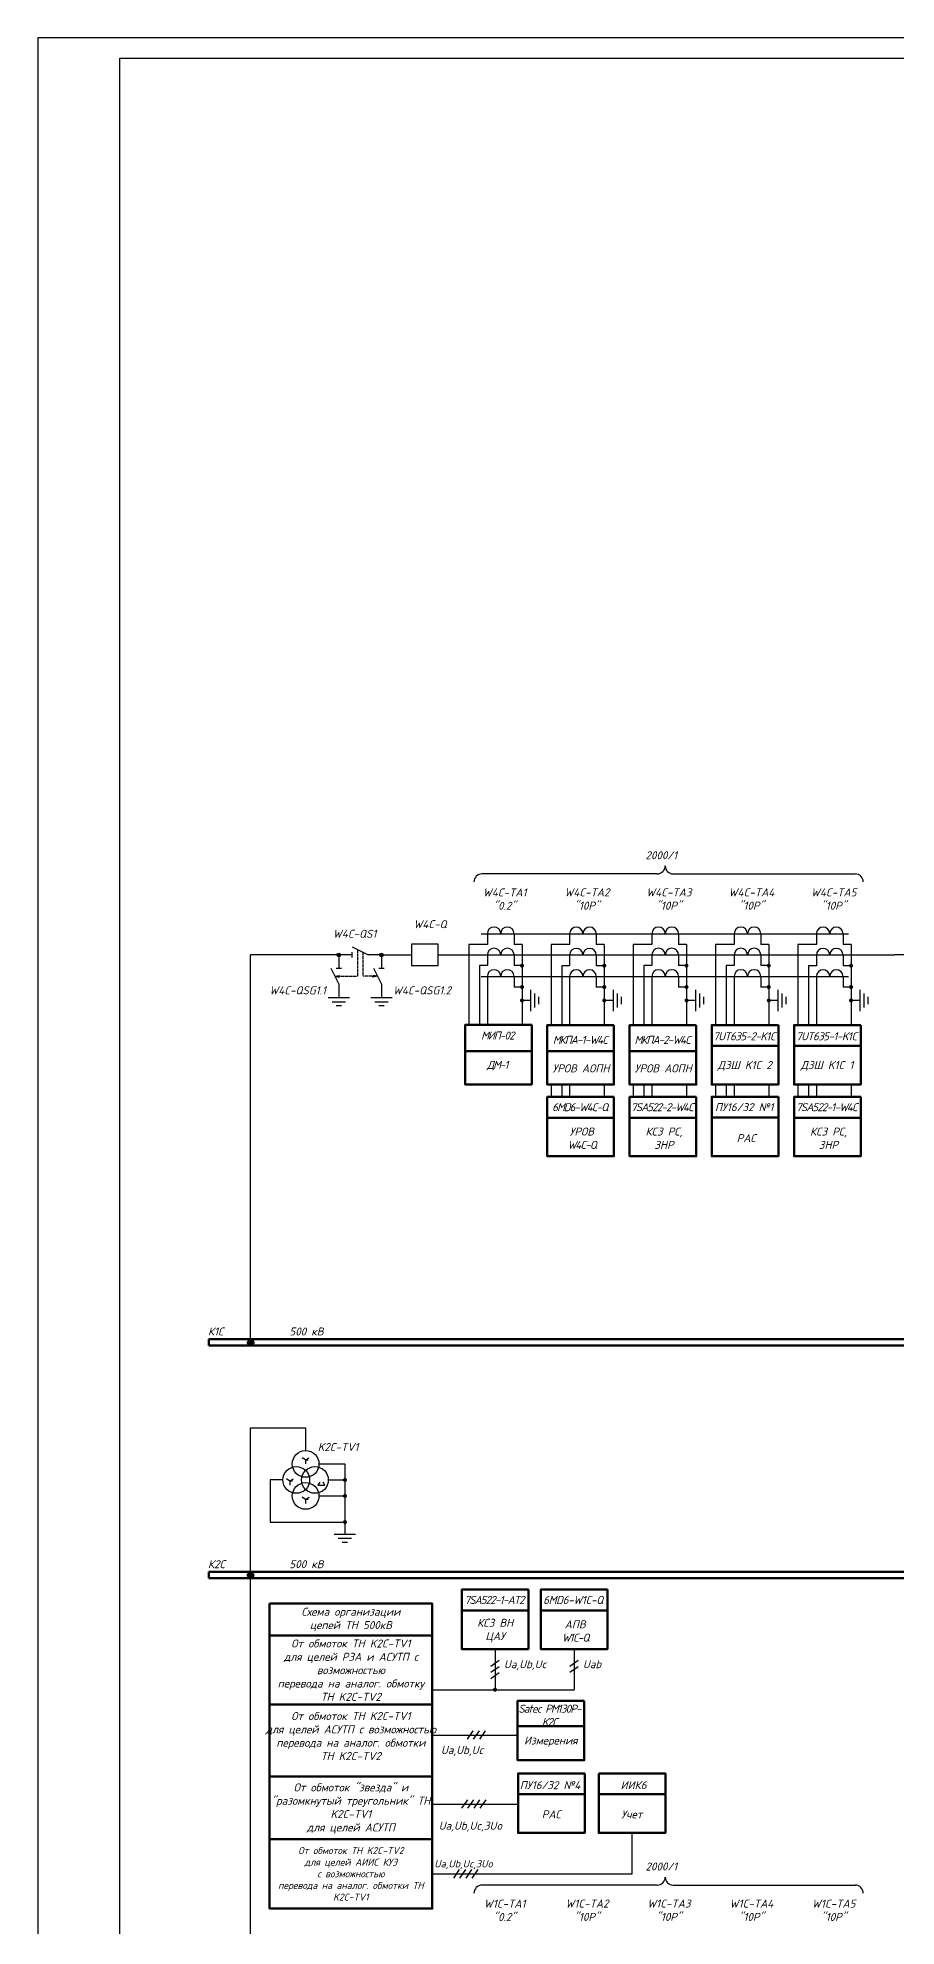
# Model space of a CAD drawing. Header units: millimetres. Extents: x -4534 to -456, y 3875 to 4716.
# Drawn here: x -4534.4 to -4325.1, y 4256.2 to 4716.4 of the extents above; entities that cross this region are included whole.
import ezdxf
from ezdxf.enums import TextEntityAlignment as Align

# ---------------------------------------------------------------- set-up
doc = ezdxf.new("R2010")
doc.units = ezdxf.units.MM
doc.linetypes.add('HIDDEN2', pattern=[0.1875, 0.125, -0.0625])
doc.layers.add('Измерения АСУТП', color=80, linetype='Continuous')
doc.layers.add('РАС АСУТП', color=50, linetype='Continuous')
doc.styles.add('ГОСТ 3.0', font='isocpeur.ttf', dxfattribs={"oblique": 15, "height": 3})

# ---------------------------------------------------------------- blocks, each defined once
blk = doc.blocks.new('Точка')
h = blk.add_hatch(color=256)
edge = h.paths.add_edge_path()
edge.add_arc((0, 0), 0.691, 0, 360)
blk.add_circle((0, 0), 0.691)
blk = doc.blocks.new('*U80')
for p, q in [((0, 0), (5, 0)), ((11, 3), (5, 0)), ((11, -1), (11, 1)), ((11, 0), (16, 0))]:
    blk.add_line(p, q)

msp = doc.modelspace()

# ---------------------------------------------------------------- hatches: boundary and pattern name
for points in [[(-4460.89, 4487.52), (-4460.89, 4487.69), (-4460.89, 4487.86), (-4461.98, 4487.69)], [(-4451.58, 4487.69), (-4452.66, 4487.86), (-4452.66, 4487.69), (-4452.66, 4487.52)]]:
    msp.add_hatch(color=0).paths.add_polyline_path(points)
at = {"linetype": 'HIDDEN2'}
for points in [[(-4481.68, 4398.49, 1), (-4483.23, 4398.49, 1)], [(-4481.68, 4341.8, 1), (-4483.23, 4341.8, 1)]]:
    msp.add_hatch(color=0, dxfattribs=at).paths.add_polyline_path(points)

# ---------------------------------------------------------------- linework, layer by layer
at = {"color": 0, "lineweight": 30}
for p, q in [((-4514.35, 3880.38), (-4514.35, 4711.38)), ((-4514.35, 4711.38), (-2238.35, 4711.38))]:
    msp.add_line(p, q, dxfattribs=at)
at = {"color": 0, "ltscale": 0.25}
for p, q in [((-4383.37, 4512.65), (-4426.08, 4512.65)), ((-4379.47, 4512.65), (-4335.09, 4512.65)), ((-4426.24, 4498.07), (-4336.75, 4498.07)), ((-4416.32, 4495.48), (-4418.27, 4495.48)), ((-4416.32, 4495.48), (-4416.32, 4475.82)), ((-4396.27, 4495.47), (-4398.22, 4495.47)), ((-4396.27, 4495.47), (-4396.27, 4475.81)), ((-4376.22, 4495.48), (-4378.17, 4495.48)), ((-4376.22, 4495.48), (-4376.22, 4475.82)), ((-4356.17, 4495.48), (-4358.12, 4495.48)), ((-4356.17, 4495.48), (-4356.17, 4475.82)), ((-4336.12, 4495.47), (-4338.07, 4495.47)), ((-4336.12, 4495.47), (-4336.12, 4475.81)), ((-4426.69, 4490.29), (-4426.69, 4475.82)), ((-4426.24, 4487.67), (-4336.75, 4487.67)), ((-4416.32, 4490.29), (-4418.27, 4490.29)), ((-4406.64, 4490.28), (-4406.64, 4475.81)), ((-4396.27, 4490.28), (-4398.22, 4490.28)), ((-4386.59, 4490.29), (-4386.59, 4475.82)), ((-4376.22, 4490.29), (-4378.17, 4490.29)), ((-4366.54, 4490.29), (-4366.54, 4475.82)), ((-4356.17, 4490.29), (-4358.12, 4490.29)), ((-4346.49, 4490.28), (-4346.49, 4475.81)), ((-4336.12, 4490.28), (-4338.07, 4490.28)), ((-4416.32, 4485.08), (-4418.27, 4485.08)), ((-4414.2, 4479.21), (-4414.2, 4484.41)), ((-4413.23, 4480.08), (-4413.23, 4483.54)), ((-4412.25, 4480.94), (-4412.25, 4482.68)), ((-4396.27, 4485.07), (-4398.22, 4485.07)), ((-4394.01, 4479.2), (-4394.01, 4484.4)), ((-4393.04, 4480.07), (-4393.04, 4483.54)), ((-4392.06, 4480.94), (-4392.06, 4482.67)), ((-4376.22, 4485.08), (-4378.17, 4485.08)), ((-4373.97, 4479.21), (-4373.97, 4484.41)), ((-4372.99, 4480.08), (-4372.99, 4483.54)), ((-4372.02, 4480.94), (-4372.02, 4482.68)), ((-4356.17, 4485.08), (-4358.12, 4485.08)), ((-4353.92, 4479.21), (-4353.92, 4484.41)), ((-4352.94, 4480.08), (-4352.94, 4483.54)), ((-4351.97, 4480.94), (-4351.97, 4482.68)), ((-4336.12, 4485.07), (-4338.07, 4485.07)), ((-4333.87, 4479.2), (-4333.87, 4484.4)), ((-4332.89, 4480.07), (-4332.89, 4483.54)), ((-4331.92, 4480.94), (-4331.92, 4482.67)), ((-4389.49, 4269), (-4389.49, 4278.96)), ((-4438.21, 4269), (-4389.49, 4269)), ((-4431.62, 4270.02), (-4433.05, 4267.97)), ((-4430.12, 4270.02), (-4431.55, 4267.97)), ((-4428.62, 4270.02), (-4430.05, 4267.97)), ((-4427.12, 4270.02), (-4428.55, 4267.97)), ((-4383.37, 4266.24), (-4426.08, 4266.24)), ((-4379.47, 4266.24), (-4335.09, 4266.24))]:
    msp.add_line(p, q, dxfattribs=at)
at = {"color": 0}
for p, q in [((-4424.77, 4498.08), (-4424.77, 4495.48)), ((-4418.27, 4498.08), (-4418.27, 4495.48)), ((-4404.72, 4498.07), (-4404.72, 4495.47)), ((-4398.22, 4498.07), (-4398.22, 4495.47)), ((-4384.67, 4498.08), (-4384.67, 4495.48)), ((-4378.17, 4498.08), (-4378.17, 4495.48)), ((-4364.62, 4498.08), (-4364.62, 4495.48)), ((-4358.12, 4498.08), (-4358.12, 4495.48)), ((-4344.57, 4498.07), (-4344.57, 4495.47)), ((-4338.07, 4498.07), (-4338.07, 4495.47)), ((-4482.46, 4398.49), (-4482.46, 4492.89)), ((-4461, 4492.89), (-4482.46, 4492.89)), ((-4461, 4492.89), (-4461, 4489.64)), ((-4450.6, 4492.89), (-4450.6, 4489.64)), ((-4450.6, 4492.89), (-4443.22, 4492.89)), ((-4436.72, 4492.89), (-4325.55, 4492.89)), ((-4424.77, 4495.48), (-4429.3, 4495.48)), ((-4429.3, 4495.48), (-4429.3, 4475.82)), ((-4424.77, 4492.89), (-4424.77, 4490.29)), ((-4418.27, 4492.89), (-4418.27, 4490.29)), ((-4404.72, 4495.47), (-4409.25, 4495.47)), ((-4409.25, 4495.47), (-4409.25, 4475.81)), ((-4404.72, 4492.88), (-4404.72, 4490.28)), ((-4398.22, 4492.88), (-4398.22, 4490.28)), ((-4384.67, 4495.48), (-4389.2, 4495.48)), ((-4389.2, 4495.48), (-4389.2, 4475.82)), ((-4384.67, 4492.89), (-4384.67, 4490.29)), ((-4378.17, 4492.89), (-4378.17, 4490.29)), ((-4364.62, 4495.48), (-4369.15, 4495.48)), ((-4369.15, 4495.48), (-4369.15, 4475.82)), ((-4364.62, 4492.89), (-4364.62, 4490.29)), ((-4358.12, 4492.89), (-4358.12, 4490.29)), ((-4344.57, 4495.47), (-4349.1, 4495.47)), ((-4349.1, 4495.47), (-4349.1, 4475.81)), ((-4344.57, 4492.88), (-4344.57, 4490.28)), ((-4338.07, 4492.88), (-4338.07, 4490.28)), ((-4308.34, 4492.89), (-4325.55, 4492.89)), ((-4462.95, 4489.64), (-4461, 4485.74)), ((-4461.98, 4487.69), (-4460.89, 4487.86)), ((-4461.98, 4487.69), (-4460.89, 4487.52)), ((-4461.65, 4489.64), (-4460.35, 4489.64)), ((-4460.89, 4487.86), (-4460.89, 4487.69)), ((-4460.89, 4487.52), (-4460.89, 4487.69)), ((-4451.58, 4487.69), (-4452.66, 4487.86)), ((-4452.66, 4487.86), (-4452.66, 4487.69)), ((-4451.58, 4487.69), (-4452.66, 4487.52)), ((-4452.66, 4487.52), (-4452.66, 4487.69)), ((-4452.55, 4489.64), (-4450.6, 4485.74)), ((-4451.25, 4489.64), (-4449.95, 4489.64)), ((-4424.77, 4490.29), (-4426.69, 4490.29)), ((-4424.77, 4487.68), (-4424.77, 4475.82)), ((-4418.27, 4487.68), (-4418.27, 4485.08)), ((-4404.72, 4490.28), (-4406.64, 4490.28)), ((-4404.72, 4487.67), (-4404.72, 4475.81)), ((-4398.22, 4487.67), (-4398.22, 4485.07)), ((-4384.67, 4490.29), (-4386.59, 4490.29)), ((-4384.67, 4487.68), (-4384.67, 4475.82)), ((-4378.17, 4487.68), (-4378.17, 4485.08)), ((-4364.62, 4490.29), (-4366.54, 4490.29)), ((-4364.62, 4487.68), (-4364.62, 4475.82)), ((-4358.12, 4487.68), (-4358.12, 4485.08)), ((-4344.57, 4490.28), (-4346.49, 4490.28)), ((-4344.57, 4487.67), (-4344.57, 4475.81)), ((-4338.07, 4487.67), (-4338.07, 4485.07)), ((-4461, 4485.74), (-4461, 4482.49)), ((-4450.6, 4485.74), (-4450.6, 4482.49)), ((-4414.2, 4481.81), (-4416.32, 4481.81)), ((-4394.01, 4481.8), (-4396.27, 4481.8)), ((-4373.97, 4481.81), (-4376.22, 4481.81)), ((-4353.92, 4481.81), (-4356.17, 4481.81)), ((-4333.87, 4481.8), (-4336.12, 4481.8)), ((-4409.25, 4461.32), (-4409.25, 4458.32)), ((-4406.64, 4461.32), (-4406.64, 4458.32)), ((-4404.72, 4461.32), (-4404.72, 4458.32)), ((-4396.27, 4461.32), (-4396.27, 4458.32)), ((-4389.2, 4461.33), (-4389.2, 4458.33)), ((-4386.59, 4461.33), (-4386.59, 4458.33)), ((-4384.67, 4461.33), (-4384.67, 4458.33)), ((-4376.22, 4461.33), (-4376.22, 4458.33)), ((-4349.1, 4461.32), (-4349.1, 4458.32)), ((-4346.49, 4461.32), (-4346.49, 4458.32)), ((-4344.57, 4461.32), (-4344.57, 4458.32)), ((-4336.12, 4461.32), (-4336.12, 4458.32)), ((-4482.46, 4341.8), (-4482.46, 4377.66)), ((-4482.46, 4377.66), (-4469.06, 4377.66)), ((-4469.06, 4377.66), (-4469.06, 4372.12)), ((-4469.06, 4369.86), (-4469.91, 4370.36)), ((-4469.06, 4369.86), (-4468.22, 4370.36)), ((-4469.06, 4369.86), (-4469.06, 4368.87)), ((-4469.06, 4369.86), (-4468.41, 4369.86)), ((-4465.81, 4368.87), (-4459.48, 4368.87)), ((-4459.48, 4368.87), (-4459.48, 4351.74)), ((-4474.59, 4364.97), (-4477.69, 4364.97)), ((-4477.69, 4364.97), (-4477.69, 4354.7)), ((-4472.91, 4364.71), (-4473.75, 4365.22)), ((-4472.91, 4364.71), (-4472.07, 4365.22)), ((-4472.91, 4364.71), (-4472.91, 4363.73)), ((-4472.26, 4364.71), (-4472.91, 4364.71)), ((-4465.64, 4364.47), (-4466.06, 4363.73)), ((-4466.06, 4363.73), (-4464.38, 4363.73)), ((-4464.38, 4363.73), (-4464.8, 4364.47)), ((-4463.54, 4364.97), (-4459.48, 4364.97)), ((-4469.06, 4360.24), (-4469.91, 4360.75)), ((-4469.06, 4360.24), (-4468.22, 4360.75)), ((-4469.06, 4360.24), (-4469.06, 4359.26)), ((-4468.41, 4360.24), (-4469.06, 4360.24)), ((-4465.81, 4361.07), (-4459.48, 4361.07)), ((-4477.69, 4354.7), (-4459.48, 4354.7)), ((-4482.46, 4246.48), (-4482.46, 4341.8)), ((-4423.91, 4319.6), (-4421.86, 4321.03)), ((-4422.89, 4323.76), (-4422.89, 4313.87)), ((-4404.66, 4319.6), (-4402.61, 4321.03)), ((-4403.64, 4323.76), (-4403.64, 4313.87)), ((-4423.91, 4318.1), (-4421.86, 4319.53)), ((-4423.91, 4316.6), (-4421.86, 4318.03)), ((-4404.66, 4318.1), (-4402.61, 4319.53)), ((-4438.21, 4313.87), (-4403.64, 4313.87))]:
    msp.add_line(p, q, dxfattribs=at)
at = {"color": 0, "linetype": 'HIDDEN2'}
for p, q in [((-4456.45, 4494.19), (-4456.45, 4487.69)), ((-4455.15, 4493.54), (-4455.15, 4487.69)), ((-4460.89, 4487.69), (-4456.45, 4487.69)), ((-4452.66, 4487.69), (-4455.15, 4487.69))]:
    msp.add_line(p, q, dxfattribs=at)
at = {"color": 0, "lineweight": 25, "ltscale": 0.25}
for p, q in [((-4463.6, 4482.49), (-4458.4, 4482.49)), ((-4453.2, 4482.49), (-4448, 4482.49)), ((-4462.63, 4481.51), (-4459.38, 4481.51)), ((-4461.65, 4480.54), (-4460.35, 4480.54)), ((-4452.23, 4481.51), (-4448.98, 4481.51)), ((-4451.25, 4480.54), (-4449.95, 4480.54)), ((-4462.08, 4351.74), (-4456.88, 4351.74)), ((-4461.1, 4350.76), (-4457.85, 4350.76)), ((-4460.13, 4349.79), (-4458.83, 4349.79))]:
    msp.add_line(p, q, dxfattribs=at)
at = {"color": 0, "lineweight": 50}
for p, q in [((-4492.65, 4399.27), (-3836.99, 4399.27)), ((-4492.65, 4397.72), (-4492.65, 4399.27)), ((-3836.99, 4397.72), (-4492.65, 4397.72)), ((-4492.65, 4342.57), (-3836.99, 4342.57)), ((-4492.65, 4341.02), (-4492.65, 4342.57)), ((-3836.99, 4341.02), (-4492.65, 4341.02)), ((-4477.85, 4327.08), (-4438.21, 4327.08))]:
    msp.add_line(p, q, dxfattribs=at)
at = {"color": 0, "linetype": 'Continuous', "lineweight": 25}
msp.add_lwpolyline([(-4534.35, 3875.38), (-2233.35, 3875.38), (-2233.35, 4716.38), (-4534.35, 4716.38)], close=True, dxfattribs=at)
at = {"color": 0}
msp.add_lwpolyline([(-4443.22, 4490.29), (-4436.72, 4490.29), (-4436.72, 4495.49), (-4443.22, 4495.49)], close=True, dxfattribs=at)
at = {"color": 0, "ltscale": 0.25, "const_width": 0.487}
for points in [[(-4416.32, 4490.53, 1), (-4416.32, 4490.05, 1)], [(-4396.27, 4490.52, 1), (-4396.27, 4490.04, 1)], [(-4376.22, 4490.53, 1), (-4376.22, 4490.05, 1)], [(-4356.17, 4490.53, 1), (-4356.17, 4490.05, 1)], [(-4336.12, 4490.52, 1), (-4336.12, 4490.04, 1)], [(-4416.32, 4485.33, 1), (-4416.32, 4484.84, 1)], [(-4416.32, 4482.05, 1), (-4416.32, 4481.57, 1)], [(-4396.27, 4485.32, 1), (-4396.27, 4484.83, 1)], [(-4396.27, 4482.05, 1), (-4396.27, 4481.56, 1)], [(-4376.22, 4485.33, 1), (-4376.22, 4484.84, 1)], [(-4376.22, 4482.05, 1), (-4376.22, 4481.57, 1)], [(-4356.17, 4485.33, 1), (-4356.17, 4484.84, 1)], [(-4356.17, 4482.05, 1), (-4356.17, 4481.57, 1)], [(-4336.12, 4485.32, 1), (-4336.12, 4484.83, 1)], [(-4336.12, 4482.05, 1), (-4336.12, 4481.56, 1)], [(-4459.72, 4364.97, -1), (-4459.23, 4364.97, -1)], [(-4459.72, 4361.07, -1), (-4459.23, 4361.07, -1)], [(-4459.72, 4354.7, -1), (-4459.23, 4354.7, -1)], [(-4423.13, 4313.87, 1), (-4422.64, 4313.87, 1)]]:
    msp.add_lwpolyline(points, format="xyb", close=True, dxfattribs=at)
at = {"color": 0, "lineweight": 50, "ltscale": 0.25}
for points in [[(-4413.95, 4475.83), (-4430.2, 4475.83), (-4430.2, 4469.43), (-4413.95, 4469.43)], [(-4393.9, 4475.82), (-4410.15, 4475.82), (-4410.15, 4469.42), (-4393.9, 4469.42)], [(-4373.86, 4475.82), (-4390.11, 4475.82), (-4390.11, 4469.42), (-4373.86, 4469.42)], [(-4353.81, 4475.82), (-4370.06, 4475.82), (-4370.06, 4470.74), (-4353.81, 4470.74)], [(-4333.76, 4475.81), (-4350.01, 4475.81), (-4350.01, 4470.73), (-4333.76, 4470.73)], [(-4413.95, 4469.43), (-4430.2, 4469.43), (-4430.2, 4461.34), (-4413.95, 4461.34)], [(-4393.9, 4469.42), (-4410.15, 4469.42), (-4410.15, 4461.33), (-4393.9, 4461.33)], [(-4373.86, 4469.42), (-4390.11, 4469.42), (-4390.11, 4461.33), (-4373.86, 4461.33)], [(-4353.81, 4470.74), (-4370.06, 4470.74), (-4370.06, 4461.33), (-4353.81, 4461.33)], [(-4333.76, 4470.73), (-4350.01, 4470.73), (-4350.01, 4461.32), (-4333.76, 4461.32)], [(-4393.9, 4458.32), (-4410.15, 4458.32), (-4410.15, 4453.24), (-4393.9, 4453.24)], [(-4373.86, 4458.32), (-4390.11, 4458.32), (-4390.11, 4453.24), (-4373.86, 4453.24)], [(-4333.76, 4458.32), (-4350.01, 4458.32), (-4350.01, 4453.24), (-4333.76, 4453.24)], [(-4393.9, 4453.24), (-4410.15, 4453.24), (-4410.15, 4443.83), (-4393.9, 4443.83)], [(-4373.86, 4453.24), (-4390.11, 4453.24), (-4390.11, 4443.83), (-4373.86, 4443.83)], [(-4333.76, 4453.24), (-4350.01, 4453.24), (-4350.01, 4443.83), (-4333.76, 4443.83)], [(-4414.76, 4338.25), (-4431.01, 4338.25), (-4431.01, 4333.17), (-4414.76, 4333.17)], [(-4395.51, 4338.25), (-4411.76, 4338.25), (-4411.76, 4333.17), (-4395.51, 4333.17)], [(-4414.76, 4333.17), (-4431.01, 4333.17), (-4431.01, 4323.76), (-4414.76, 4323.76)], [(-4395.51, 4333.17), (-4411.76, 4333.17), (-4411.76, 4323.76), (-4395.51, 4323.76)], [(-4397.61, 4293.45), (-4381.36, 4293.45), (-4381.36, 4288.37), (-4397.61, 4288.37)], [(-4397.61, 4288.37), (-4381.36, 4288.37), (-4381.36, 4278.96), (-4397.61, 4278.96)], [(-4477.85, 4277.48), (-4438.21, 4277.48), (-4438.21, 4260.52), (-4477.85, 4260.52)]]:
    msp.add_lwpolyline(points, close=True, dxfattribs=at)
at = {"color": 0, "lineweight": 50}
msp.add_lwpolyline([(-4477.85, 4334.85), (-4438.21, 4334.85), (-4438.21, 4310.29), (-4477.85, 4310.29)], close=True, dxfattribs=at)
at = {"color": 0, "linetype": 'HIDDEN2'}
for centre in [(-4482.46, 4398.49), (-4482.46, 4341.8)]:
    msp.add_circle(centre, 0.771, dxfattribs=at)
at = {"color": 0}
for centre in [(-4469.06, 4368.87), (-4471.34, 4364.97), (-4466.79, 4364.97), (-4469.06, 4361.07)]:
    msp.add_circle(centre, 3.25, dxfattribs=at)
at = {"color": 0, "ltscale": 0.25}
for centre, start, end in [((-4383.37, 4514.6), 270, 0), ((-4379.47, 4514.6), 180, 270), ((-4426.08, 4510.7), 90, 180), ((-4335.09, 4510.7), 0, 90), ((-4426.08, 4264.29), 90, 180), ((-4383.37, 4268.19), 270, 0), ((-4379.47, 4268.19), 180, 270), ((-4335.09, 4264.29), 0, 90)]:
    msp.add_arc(centre, 1.95, start, end, dxfattribs=at)
at = {"color": 0}
for centre in [(-4423.14, 4498.08), (-4419.89, 4498.08), (-4403.09, 4498.07), (-4399.84, 4498.07), (-4383.04, 4498.08), (-4379.79, 4498.08), (-4362.99, 4498.08), (-4359.74, 4498.08), (-4342.94, 4498.07), (-4339.69, 4498.07), (-4423.14, 4492.89), (-4419.89, 4492.89), (-4403.09, 4492.88), (-4399.84, 4492.88), (-4383.04, 4492.89), (-4379.79, 4492.89), (-4362.99, 4492.89), (-4359.74, 4492.89), (-4342.94, 4492.88), (-4339.69, 4492.88), (-4423.14, 4487.68), (-4419.89, 4487.68), (-4403.09, 4487.67), (-4399.84, 4487.67), (-4383.04, 4487.68), (-4379.79, 4487.68), (-4362.99, 4487.68), (-4359.74, 4487.68), (-4342.94, 4487.67), (-4339.69, 4487.67)]:
    msp.add_arc(centre, 1.62, 0, 180, dxfattribs=at)
at = {"layer": 'Измерения АСУТП', "color": 0}
for p, q in [((-4438.21, 4302.8), (-4417.39, 4302.8)), ((-4429.63, 4301.78), (-4428.19, 4303.83)), ((-4428.13, 4301.78), (-4426.69, 4303.83)), ((-4426.63, 4301.78), (-4425.19, 4303.83))]:
    msp.add_line(p, q, dxfattribs=at)
at = {"layer": 'Измерения АСУТП', "color": 0, "lineweight": 50}
msp.add_lwpolyline([(-4477.85, 4310.29), (-4438.21, 4310.29), (-4438.21, 4292.75), (-4477.85, 4292.75)], close=True, dxfattribs=at)
at = {"layer": 'Измерения АСУТП', "color": 0, "lineweight": 50, "ltscale": 0.25}
for points in [[(-4401.14, 4311.16), (-4417.39, 4311.16), (-4417.39, 4304.97), (-4401.14, 4304.97)], [(-4401.14, 4304.97), (-4417.39, 4304.97), (-4417.39, 4296.66), (-4401.14, 4296.66)]]:
    msp.add_lwpolyline(points, close=True, dxfattribs=at)
at = {"layer": 'РАС АСУТП', "color": 0}
for p, q in [((-4369.15, 4461.33), (-4369.15, 4458.33)), ((-4366.54, 4461.33), (-4366.54, 4458.33)), ((-4364.62, 4461.33), (-4364.62, 4458.33)), ((-4356.17, 4461.33), (-4356.17, 4458.33)), ((-4438.21, 4285.99), (-4417.26, 4285.99)), ((-4430.99, 4284.96), (-4429.56, 4287.01)), ((-4429.49, 4284.96), (-4428.06, 4287.01)), ((-4427.99, 4284.96), (-4426.56, 4287.01)), ((-4426.49, 4284.96), (-4425.06, 4287.01))]:
    msp.add_line(p, q, dxfattribs=at)
at = {"layer": 'РАС АСУТП', "color": 0, "lineweight": 50, "ltscale": 0.25}
for points in [[(-4353.81, 4458.33), (-4370.06, 4458.33), (-4370.06, 4453.25), (-4353.81, 4453.25)], [(-4353.81, 4453.25), (-4370.06, 4453.25), (-4370.06, 4443.84), (-4353.81, 4443.84)], [(-4401.01, 4293.45), (-4417.26, 4293.45), (-4417.26, 4288.37), (-4401.01, 4288.37)], [(-4401.01, 4288.37), (-4417.26, 4288.37), (-4417.26, 4278.96), (-4401.01, 4278.96)]]:
    msp.add_lwpolyline(points, close=True, dxfattribs=at)
at = {"layer": 'РАС АСУТП', "color": 0, "lineweight": 50}
msp.add_lwpolyline([(-4477.85, 4292.75), (-4438.21, 4292.75), (-4438.21, 4277.48), (-4477.85, 4277.48)], close=True, dxfattribs=at)

# ---------------------------------------------------------------- block references
at = {"color": 0, "xscale": 0.65, "yscale": 0.65, "zscale": 0.65, "rotation": 270}
for p in [(-4461, 4492.89), (-4450.6, 4492.89)]:
    msp.add_blockref('Точка', p, dxfattribs=at)
at = {"color": 0, "xscale": -0.65, "yscale": 0.65, "zscale": 0.65}
msp.add_blockref('*U80', (-4450.6, 4492.89), dxfattribs=at)

# ---------------------------------------------------------------- texts
at = {"color": 0, "style": 'ГОСТ 3.0', "oblique": 15}
for p in [(-4382.36, 4517.19), (-4382.36, 4270.78)]:
    msp.add_text('2000/1', height=1.95, dxfattribs=at).set_placement(p, align=Align.MIDDLE_CENTER)
at = {"color": 0, "lineweight": 18, "style": 'ГОСТ 3.0', "oblique": 15}
for s, p in [('К1С', (-4492.86, 4400.17)), ('500 кВ', (-4473.02, 4400.17)), ('K2C-TV1', (-4466.12, 4372.01)), ('К2С', (-4492.86, 4343.47)), ('500 кВ', (-4473.02, 4343.47))]:
    msp.add_text(s, height=1.95, dxfattribs=at).set_placement(p)
at = {"color": 0, "ltscale": 2, "style": 'ГОСТ 3.0', "oblique": 15}
for s, p in [('Ua,Ub,Uc', (-4420.73, 4319.1)), ('Uab', (-4401.48, 4319.1))]:
    msp.add_text(s, height=1.95, dxfattribs=at).set_placement(p)
at = {"color": 0, "lineweight": 50, "ltscale": 0.25, "style": 'ГОСТ 3.0', "oblique": 15}
msp.add_text('Ua,Ub,Uc,3Uo', height=1.8, dxfattribs=at).set_placement((-4437.71, 4270.55))
at = {"color": 0, "ltscale": 2, "char_height": 1.95, "width": 21.6953, "attachment_point": 5, "style": 'ГОСТ 3.0'}
for s, insert in [('W4C-TA1\\P"0.2"', (-4420.54, 4506.5)), ('W4C-TA2\\P"10P"', (-4400.49, 4506.53)), ('W4C-TA3{\\C1;\\P}"10P"', (-4380.52, 4506.53)), ('W4C-TA4\\P"10P"', (-4360.39, 4506.53)), ('W4C-TA5\\P"10P"', (-4340.34, 4506.52)), ('W1C-TA1\\P"0.2"', (-4420.54, 4260.09)), ('W1C-TA2\\P"10P"', (-4400.49, 4260.13)), ('W1C-TA3{\\C1;\\P}"10P"', (-4380.52, 4260.13)), ('W1C-TA4\\P"10P"', (-4360.39, 4260.12)), ('W1C-TA5\\P"10P"', (-4340.34, 4260.11))]:
    msp.add_mtext(s, dxfattribs=dict(at, insert=insert))
at = {"color": 0, "lineweight": 18, "char_height": 1.95, "width": 7.2421, "attachment_point": 1, "style": 'ГОСТ 3.0'}
for s, insert in [('W4C-Q', (-4442.78, 4501.37)), ('W4C-QS1', (-4462.41, 4499.03)), ('W4C-QSG1.1', (-4477.9, 4485.25)), ('W4C-QSG1.2', (-4447.76, 4485.25))]:
    msp.add_mtext(s, dxfattribs=dict(at, insert=insert))
at = {"color": 0, "lineweight": 30, "char_height": 1.95, "attachment_point": 5, "style": 'ГОСТ 3.0'}
for s, insert in [('{\\T0.85;МИП-02}', (-4422.32, 4473.26)), ('{\\T0.85;МКПА-1-W4C}', (-4402.19, 4472.2)), ('{\\T0.85;МКПА-2-W4C}', (-4382.14, 4472.2)), ('{\\T0.9;7UT635-2-K1C}', (-4362.19, 4473.08)), ('{\\T0.9;7UT635-1-K1C}', (-4342.14, 4473.08)), ('{\\T0.85;ДМ-1}', (-4422.32, 4465.91)), ('{\\T0.85;6MD6-W4C-Q}', (-4402.27, 4455.8)), ('{\\T0.85;6MD6-W4C-Q}', (-4402.27, 4455.8)), ('{\\T0.85;7SA522-2-W4C}', (-4382.22, 4455.8)), ('{\\T0.85;7SA522-1-W4C}', (-4342.12, 4455.8)), ('{\\T0.85;7SA522-1-AT2}', (-4423.13, 4335.73)), ('{\\T0.95;6MD6-W1C-Q}', (-4403.88, 4335.73))]:
    msp.add_mtext(s, dxfattribs=dict(at, insert=insert))
at = {"color": 0, "char_height": 1.95, "attachment_point": 5, "style": 'ГОСТ 3.0'}
for s, insert in [('УРОВ АОПН', (-4401.95, 4465.26)), ('УРОВ АОПН', (-4381.9, 4465.26)), ('{\\C0;ДЗШ K1C 2}', (-4362.02, 4465.87)), ('{\\C0;ДЗШ K1C 1}', (-4341.97, 4465.86)), ('{\\C0;УРОВ\\P\\T0.85;\\C256;W4C-Q}', (-4401.76, 4448.24)), ('{\\C0;УРОВ\\P\\T0.85;\\C256;W4C-Q}', (-4401.76, 4448.24)), ('{\\C0;КСЗ РС, \\PЗНР}', (-4381.72, 4448.24)), ('{\\C0;КСЗ РС, \\PЗНР}', (-4341.62, 4448.24)), ('{\\C0;КСЗ ВН\\PЦАУ}', (-4422.86, 4328.27)), ('{\\C0;АПВ\\P\\T0.85;\\C256;W1C-Q}', (-4403.37, 4328.17))]:
    msp.add_mtext(s, dxfattribs=dict(at, insert=insert))
at = {"color": 0, "char_height": 1.95, "width": 39.6456, "attachment_point": 5, "style": 'ГОСТ 3.0'}
for s, insert in [('Схема организации \\Pцепей ТН 500кВ   ', (-4458.03, 4330.97)), ('От обмоток ТН K2C-TV1\\Pдля целей РЗА и АСУТП с возможностью \\Pперевода на аналог. обмотку\\PТН K2C-TV2', (-4458.03, 4318.62))]:
    msp.add_mtext(s, dxfattribs=dict(at, insert=insert))
at = {"color": 0, "lineweight": 50, "ltscale": 0.25, "char_height": 1.95, "attachment_point": 5, "style": 'ГОСТ 3.0'}
for s, insert in [('ИИК6', (-4389.13, 4290.6)), ('Учет', (-4389.56, 4283.5))]:
    msp.add_mtext(s, dxfattribs=dict(at, insert=insert))
at = {"color": 0, "lineweight": 50, "ltscale": 0.25, "insert": (-4458.03, 4269), "char_height": 1.7, "width": 39.6456, "attachment_point": 5, "style": 'ГОСТ 3.0'}
msp.add_mtext('От обмоток ТН K2C-TV2\\Pдля целей АИИС КУЭ\\Pс возможностью \\Pперевода на аналог. обмотки ТН K2C-TV1', dxfattribs=at)
at = {"layer": 'Измерения АСУТП', "color": 0, "ltscale": 2, "style": 'ГОСТ 3.0', "oblique": 15}
msp.add_text('Ua,Ub,Uc', height=1.95, dxfattribs=at).set_placement((-4436.08, 4298.19))
at = {"layer": 'Измерения АСУТП', "color": 0, "insert": (-4458.03, 4302.57), "char_height": 1.95, "width": 39.6456, "attachment_point": 5, "style": 'ГОСТ 3.0'}
msp.add_mtext('От обмоток ТН K2C-TV1\\Pдля целей АСУТП с возможностью \\Pперевода на аналог. обмотки\\PТН K2C-TV2', dxfattribs=at)
at = {"layer": 'Измерения АСУТП', "color": 0, "lineweight": 30, "insert": (-4409.63, 4307.6), "char_height": 1.95, "attachment_point": 5, "style": 'ГОСТ 3.0'}
msp.add_mtext('{\\T0.8;Satec PM130P-\\PK2C}', dxfattribs=at)
at = {"layer": 'Измерения АСУТП', "color": 0, "insert": (-4409.32, 4301.21), "char_height": 1.95, "attachment_point": 5, "style": 'ГОСТ 3.0'}
msp.add_mtext('Измерения', dxfattribs=at)
at = {"layer": 'РАС АСУТП', "color": 0, "ltscale": 2, "style": 'ГОСТ 3.0', "oblique": 15}
msp.add_text('Ua,Ub,Uc,3Uo', height=1.95, dxfattribs=at).set_placement((-4436.62, 4279.75))
at = {"layer": 'РАС АСУТП', "color": 0, "lineweight": 30, "char_height": 1.95, "attachment_point": 5, "style": 'ГОСТ 3.0'}
for s, insert in [('ПУ16/32 №1', (-4362.17, 4455.81)), ('ПУ16/32 №4', (-4409.49, 4290.6))]:
    msp.add_mtext(s, dxfattribs=dict(at, insert=insert))
at = {"layer": 'РАС АСУТП', "color": 0, "char_height": 1.95, "attachment_point": 5, "style": 'ГОСТ 3.0'}
for insert in [(-4361.67, 4448.25), (-4409.18, 4283.5)]:
    msp.add_mtext('РАС', dxfattribs=dict(at, insert=insert))
at = {"layer": 'РАС АСУТП', "color": 0, "insert": (-4458.03, 4284.92), "char_height": 1.95, "width": 39.6456, "attachment_point": 5, "style": 'ГОСТ 3.0'}
msp.add_mtext('От обмоток "звезда" и "разомкнутый треугольник" ТН K2C-TV1\\Pдля целей АСУТП', dxfattribs=at)

doc.saveas('drawing.dxf')
